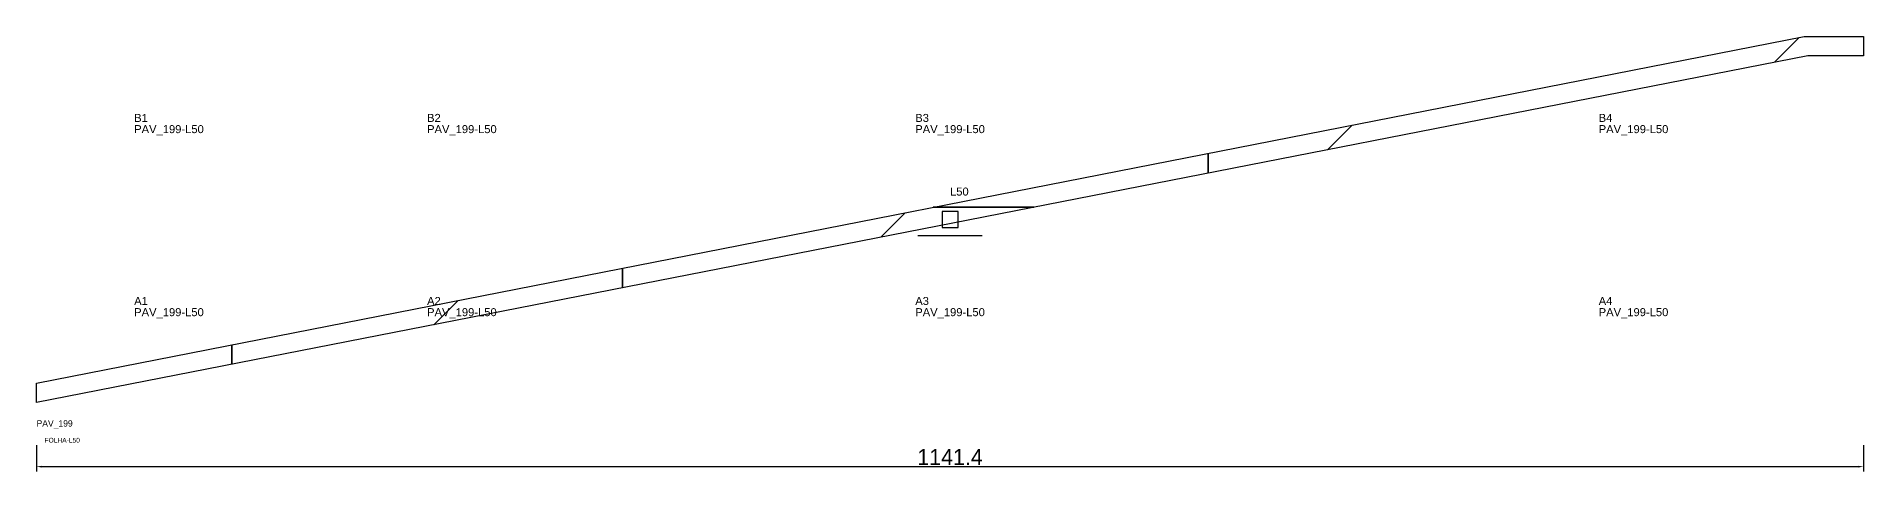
# Model space of a CAD drawing. Header units: metres. Extents: x 222 to 5206, y -70 to 202.
# Drawn here: x 222 to 1364, y -70 to 202 of the extents above; entities that cross this region are included whole.
import ezdxf

# ---------------------------------------------------------------- set-up
doc = ezdxf.new("R2010")
doc.units = ezdxf.units.M
for name, color, linetype in [('3', 3, 'CONTINUOUS'), ('AUX00', 7, 'CONTINUOUS'), ('COTA', 241, 'CONTINUOUS'), ('FOLHA', 255, 'CONTINUOUS'), ('Hachura', 251, 'CONTINUOUS'), ('NOMENCLATURA', 7, 'CONTINUOUS'), ('Nível', 160, 'CONTINUOUS'), ('Painéis', 200, 'CONTINUOUS'), ('Pilares', 5, 'CONTINUOUS'), ('SARR_2.2x7', 40, 'CONTINUOUS')]:
    doc.layers.add(name, color=color, linetype=linetype)
doc.styles.add('ARIAL', font='Arial.ttf')
doc.styles.add('STR_STANDARD', font='arial.ttf')
doc.dimstyles.new('EZ DXF', dxfattribs={"dimtxt": 10, "dimasz": 3.5, "dimexe": 3, "dimexo": 1.5, "dimgap": 1, "dimtad": 1, "dimdec": 1, "dimdsep": 46, "dimcen": 2.5, "dimazin": 3, "dimtfac": 1, "dimtmove": 0, "dimatfit": 3})

msp = doc.modelspace()

# ---------------------------------------------------------------- hatches: boundary and pattern name
at = {"layer": 'Hachura'}
h = msp.add_hatch(dxfattribs=at)
h.set_pattern_fill('ANSI31', scale=50)
h.paths.add_polyline_path([(222.2, -27.17), (222.2, -14.94), (1326.56, 201.5), (1363.61, 201.5), (1363.61, 189.5), (1328.87, 189.5)])
h = msp.add_hatch(dxfattribs=at)
h.set_pattern_fill('ANSI31', scale=50)
h.paths.add_polyline_path([(222.2, -27.17), (222.2, -14.94), (1326.56, 201.5), (1363.61, 201.5), (1363.61, 189.5), (1328.87, 189.5)])

# ---------------------------------------------------------------- linework, layer by layer
at = {"layer": '3'}
for points in [[(954.2, 116.15), (954.2, 128.52)], [(954.2, 116.15), (954.2, 128.52)], [(782.29, 94.83), (845.33, 94.83)], [(782.29, 94.83), (845.33, 94.83)], [(588.2, 44.49), (588.2, 56.79)], [(588.2, 44.49), (588.2, 56.79)], [(344.2, -3.28), (344.2, 8.97)], [(344.2, -3.28), (344.2, 8.97)]]:
    msp.add_lwpolyline(points, close=True, dxfattribs=at)
at = {"layer": 'Painéis', "color": 200}
for p, q in [((222.2, -14.94), (1326.56, 201.5)), ((222.2, -14.94), (1326.56, 201.5)), ((1326.56, 201.5), (1363.61, 201.5)), ((1326.56, 201.5), (1363.61, 201.5)), ((1363.61, 201.5), (1363.61, 189.5)), ((1363.61, 201.5), (1363.61, 189.5)), ((1328.87, 189.5), (222.2, -27.17)), ((1328.87, 189.5), (222.2, -27.17)), ((1363.61, 189.5), (1328.87, 189.5)), ((1363.61, 189.5), (1328.87, 189.5)), ((222.2, -27.17), (222.2, -14.94)), ((222.2, -27.17), (222.2, -14.94))]:
    msp.add_line(p, q, dxfattribs=at)
at = {"layer": 'Pilares'}
msp.add_lwpolyline([(787.91, 82.17), (797.91, 82.17), (797.91, 92.17), (787.91, 92.17)], close=True, dxfattribs=at)
msp.add_lwpolyline([(787.91, 82.17), (797.91, 82.17), (797.91, 92.17), (787.91, 92.17)], close=True, dxfattribs=at)
at = {"layer": 'SARR_2.2x7'}
msp.add_line((772.91, 77.17), (812.91, 77.17), dxfattribs=at)
msp.add_line((772.91, 77.17), (812.91, 77.17), dxfattribs=at)

# ---------------------------------------------------------------- texts
at = {"layer": '3', "style": 'STR_STANDARD'}
for s, p in [('B1', (283.2, 148.17)), ('B1', (283.2, 148.17)), ('B2', (466.2, 148.17)), ('B2', (466.2, 148.17)), ('B3', (771.2, 148.17)), ('B3', (771.2, 148.17)), ('B4', (1198.2, 148.17)), ('B4', (1198.2, 148.17)), ('A1', (283.2, 33.83)), ('A1', (283.2, 33.83)), ('A2', (466.2, 33.83)), ('A2', (466.2, 33.83)), ('A3', (771.2, 33.83)), ('A3', (771.2, 33.83)), ('A4', (1198.2, 33.83)), ('A4', (1198.2, 33.83))]:
    msp.add_text(s, height=5, dxfattribs=at).set_placement(p)
at = {"layer": 'AUX00', "style": 'STR_STANDARD'}
for p in [(283.2, 141.17), (283.2, 141.17), (466.2, 141.17), (466.2, 141.17), (771.2, 141.17), (771.2, 141.17), (1198.2, 141.17), (1198.2, 141.17), (283.2, 26.83), (283.2, 26.83), (466.2, 26.83), (466.2, 26.83), (771.2, 26.83), (771.2, 26.83), (1198.2, 26.83), (1198.2, 26.83)]:
    msp.add_text('PAV_199-L50', height=5, dxfattribs=at).set_placement(p)
at = {"layer": 'FOLHA'}
msp.add_text('FOLHA-L50', height=3, dxfattribs=at).set_placement((227.2, -52.17))
msp.add_text('FOLHA-L50', height=3, dxfattribs=at).set_placement((227.2, -52.17))
at = {"layer": 'NOMENCLATURA', "insert": (792.91, 107.17), "char_height": 5, "attachment_point": 1, "style": 'ARIAL'}
msp.add_mtext('L50', dxfattribs=at)
msp.add_mtext('L50', dxfattribs=at)
at = {"layer": 'Nível'}
msp.add_text('PAV_199', height=4, dxfattribs=at).set_placement((222.2, -42.17))
msp.add_text('PAV_199', height=4, dxfattribs=at).set_placement((222.2, -42.17))

# ---------------------------------------------------------------- dimensions: what is measured, and where the dimension line sits
at = {"layer": 'COTA'}
msp.add_linear_dim(base=(222.2, -67.17), p1=(222.2, -52.17), p2=(1363.61, -52.17), dimstyle='EZ DXF', dxfattribs=at).render()
msp.add_linear_dim(base=(222.2, -67.17), p1=(222.2, -52.17), p2=(1363.61, -52.17), dimstyle='EZ DXF', dxfattribs=at).render()

doc.saveas('drawing.dxf')
